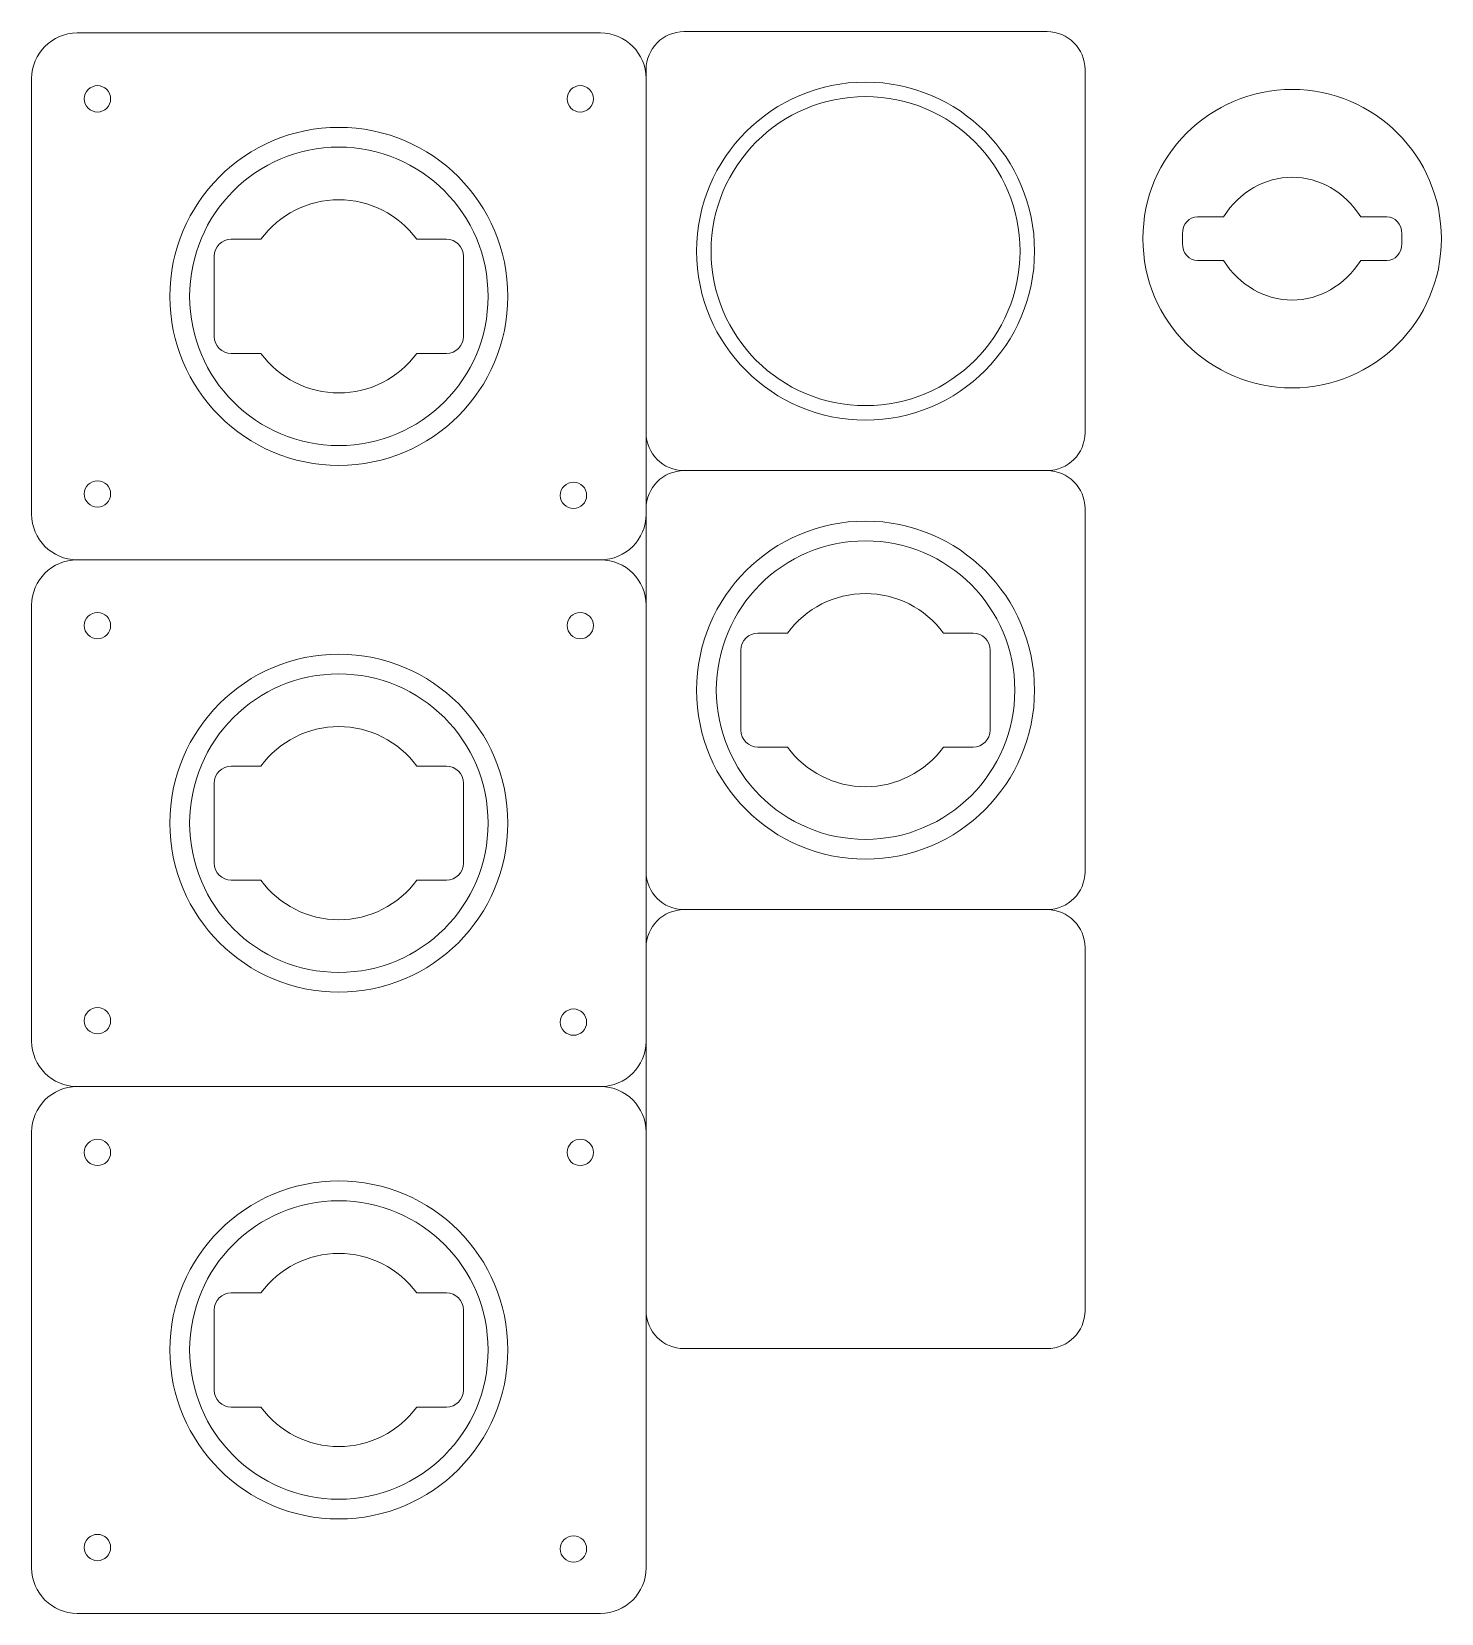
# Model space of a CAD drawing. Header units: millimetres. Extents: x -134 to 27, y -82 to 98.
import ezdxf

# ---------------------------------------------------------------- set-up
doc = ezdxf.new("R2010")
doc.units = ezdxf.units.MM
doc.header["$MEASUREMENT"] = 0
doc.layers.add('Layer 1', color=7, linetype='Continuous')

msp = doc.modelspace()

# ---------------------------------------------------------------- linework, layer by layer
at = {"layer": 'Layer 1', "color": 250, "lineweight": 20}
for centre, major_axis in [((-126.3117, 90.5832), (0, 1.5)), ((-71.3117, 90.5832), (0, 1.5)), ((-38.8117, 73.237), (0, 19.25)), ((-38.8117, 73.237), (0, 17.6)), ((9.7839, 74.6581), (0, 17)), ((-98.8117, 68.0832), (0, 19.25)), ((-98.8117, 68.0832), (0, 17)), ((-126.3117, 45.5832), (0, 1.5)), ((-72.087, 45.4217), (0, 1.5)), ((-38.8117, 23.237), (0, 19.25)), ((-38.8117, 23.237), (0, 17)), ((-126.3117, 30.5832), (0, 1.5)), ((-71.3117, 30.5832), (0, 1.5)), ((-98.8117, 8.0832), (0, 19.25)), ((-98.8117, 8.0832), (0, 17)), ((-126.3117, -14.4168), (0, 1.5)), ((-72.087, -14.5783), (0, 1.5)), ((-126.3117, -29.4168), (0, 1.5)), ((-71.3117, -29.4168), (0, 1.5)), ((-98.8117, -51.9168), (0, 19.25)), ((-98.8117, -51.9168), (0, 17)), ((-126.3117, -74.4168), (0, 1.5)), ((-72.087, -74.5783), (0, 1.5))]:
    msp.add_ellipse(centre, major_axis=major_axis, ratio=1, dxfattribs=at)
for points, knots in [([(-128.6316, 98.0832), (-128.6316, 98.0832), (-68.9918, 98.0832), (-68.9918, 98.0832), (-68.9918, 98.0832), (-66.1427, 98.0832), (-63.8117, 95.7522), (-63.8117, 92.9031), (-63.8117, 92.9031), (-63.8117, 92.9031), (-63.8117, 43.2633), (-63.8117, 43.2633), (-63.8117, 43.2633), (-63.8117, 40.4142), (-66.1427, 38.0832), (-68.9918, 38.0832), (-68.9918, 38.0832), (-68.9918, 38.0832), (-128.6316, 38.0832), (-128.6316, 38.0832), (-128.6316, 38.0832), (-131.4807, 38.0832), (-133.8117, 40.4142), (-133.8117, 43.2633), (-133.8117, 43.2633), (-133.8117, 43.2633), (-133.8117, 92.9031), (-133.8117, 92.9031), (-133.8117, 92.9031), (-133.8117, 95.7522), (-131.4807, 98.0832), (-128.6316, 98.0832)], [0, 0, 0, 0, 0.11111111, 0.11111111, 0.11111111, 0.11111111, 0.22222222, 0.22222222, 0.22222222, 0.22222222, 0.33333333, 0.33333333, 0.33333333, 0.33333333, 0.44444444, 0.44444444, 0.44444444, 0.44444444, 0.55555556, 0.55555556, 0.55555556, 0.55555556, 0.66666667, 0.66666667, 0.66666667, 0.66666667, 0.77777778, 0.77777778, 0.77777778, 0.77777778, 1, 1, 1, 1]), ([(-59.495, 98.237), (-59.495, 98.237), (-18.1284, 98.237), (-18.1284, 98.237), (-18.1284, 98.237), (-15.7542, 98.237), (-13.8117, 96.2945), (-13.8117, 93.9203), (-13.8117, 93.9203), (-13.8117, 93.9203), (-13.8117, 52.5537), (-13.8117, 52.5537), (-13.8117, 52.5537), (-13.8117, 50.1795), (-15.7542, 48.237), (-18.1284, 48.237), (-18.1284, 48.237), (-18.1284, 48.237), (-59.495, 48.237), (-59.495, 48.237), (-59.495, 48.237), (-61.8692, 48.237), (-63.8117, 50.1795), (-63.8117, 52.5537), (-63.8117, 52.5537), (-63.8117, 52.5537), (-63.8117, 93.9203), (-63.8117, 93.9203), (-63.8117, 93.9203), (-63.8117, 96.2945), (-61.8692, 98.237), (-59.495, 98.237)], [0, 0, 0, 0, 0.11111111, 0.11111111, 0.11111111, 0.11111111, 0.22222222, 0.22222222, 0.22222222, 0.22222222, 0.33333333, 0.33333333, 0.33333333, 0.33333333, 0.44444444, 0.44444444, 0.44444444, 0.44444444, 0.55555556, 0.55555556, 0.55555556, 0.55555556, 0.66666667, 0.66666667, 0.66666667, 0.66666667, 0.77777778, 0.77777778, 0.77777778, 0.77777778, 1, 1, 1, 1]), ([(9.7839, 81.658), (6.6975, 81.658), (3.7958, 79.9864), (1.9718, 77.1579), (1.9718, 77.1579), (1.9718, 77.1579), (-1.0025, 77.1581), (-1.0025, 77.1581), (-1.0025, 77.1581), (-1.945, 77.1581), (-2.7161, 76.2816), (-2.7161, 75.2114), (-2.7161, 75.2114), (-2.7161, 75.2114), (-2.7161, 74.1045), (-2.7161, 74.1045), (-2.7161, 74.1045), (-2.7161, 73.0342), (-1.945, 72.1578), (-1.0025, 72.1578), (-1.0025, 72.1578), (-1.0025, 72.1578), (1.9716, 72.1581), (1.9716, 72.1581), (1.9716, 72.1581), (3.7956, 69.3294), (6.6973, 67.6577), (9.7839, 67.6577), (9.7839, 67.6577), (12.8705, 67.6577), (15.7722, 69.3294), (17.5962, 72.1581), (17.5962, 72.1581), (17.5962, 72.1581), (20.5703, 72.1578), (20.5703, 72.1578), (20.5703, 72.1578), (21.5128, 72.1578), (22.2839, 73.0338), (22.2839, 74.1045), (22.2839, 74.1045), (22.2839, 74.1045), (22.2839, 75.2114), (22.2839, 75.2114), (22.2839, 75.2114), (22.2839, 76.282), (21.5128, 77.1581), (20.5703, 77.1581), (20.5703, 77.1581), (20.5703, 77.1581), (17.596, 77.1579), (17.596, 77.1579), (17.596, 77.1579), (15.772, 79.9864), (12.8703, 81.658), (9.7839, 81.658)], [0, 0, 0, 0, 0.06666667, 0.06666667, 0.06666667, 0.06666667, 0.13333333, 0.13333333, 0.13333333, 0.13333333, 0.2, 0.2, 0.2, 0.2, 0.26666667, 0.26666667, 0.26666667, 0.26666667, 0.33333333, 0.33333333, 0.33333333, 0.33333333, 0.4, 0.4, 0.4, 0.4, 0.46666667, 0.46666667, 0.46666667, 0.46666667, 0.53333333, 0.53333333, 0.53333333, 0.53333333, 0.6, 0.6, 0.6, 0.6, 0.66666667, 0.66666667, 0.66666667, 0.66666667, 0.73333333, 0.73333333, 0.73333333, 0.73333333, 0.8, 0.8, 0.8, 0.8, 0.86666667, 0.86666667, 0.86666667, 0.86666667, 1, 1, 1, 1]), ([(-98.8117, 79.0832), (-102.3179, 79.0832), (-105.6142, 77.4116), (-107.6863, 74.5831), (-107.6863, 74.5831), (-107.6863, 74.5831), (-111.065, 74.5833), (-111.065, 74.5833), (-111.065, 74.5833), (-112.1357, 74.5833), (-113.0117, 73.7072), (-113.0117, 72.6366), (-113.0117, 72.6366), (-113.0117, 72.6366), (-113.0117, 63.53), (-113.0117, 63.53), (-113.0117, 63.53), (-113.0117, 62.4593), (-112.1357, 61.5833), (-111.065, 61.5833), (-111.065, 61.5833), (-111.065, 61.5833), (-107.6865, 61.5836), (-107.6865, 61.5836), (-107.6865, 61.5836), (-105.6144, 58.7549), (-102.3181, 57.0832), (-98.8117, 57.0832), (-98.8117, 57.0832), (-95.3053, 57.0832), (-92.009, 58.7549), (-89.9369, 61.5836), (-89.9369, 61.5836), (-89.9369, 61.5836), (-86.5584, 61.5833), (-86.5584, 61.5833), (-86.5584, 61.5833), (-85.4877, 61.5833), (-84.6117, 62.4593), (-84.6117, 63.53), (-84.6117, 63.53), (-84.6117, 63.53), (-84.6117, 72.6366), (-84.6117, 72.6366), (-84.6117, 72.6366), (-84.6117, 73.7072), (-85.4877, 74.5833), (-86.5584, 74.5833), (-86.5584, 74.5833), (-86.5584, 74.5833), (-89.9371, 74.5831), (-89.9371, 74.5831), (-89.9371, 74.5831), (-92.0092, 77.4116), (-95.3055, 79.0832), (-98.8117, 79.0832)], [0, 0, 0, 0, 0.06666667, 0.06666667, 0.06666667, 0.06666667, 0.13333333, 0.13333333, 0.13333333, 0.13333333, 0.2, 0.2, 0.2, 0.2, 0.26666667, 0.26666667, 0.26666667, 0.26666667, 0.33333333, 0.33333333, 0.33333333, 0.33333333, 0.4, 0.4, 0.4, 0.4, 0.46666667, 0.46666667, 0.46666667, 0.46666667, 0.53333333, 0.53333333, 0.53333333, 0.53333333, 0.6, 0.6, 0.6, 0.6, 0.66666667, 0.66666667, 0.66666667, 0.66666667, 0.73333333, 0.73333333, 0.73333333, 0.73333333, 0.8, 0.8, 0.8, 0.8, 0.86666667, 0.86666667, 0.86666667, 0.86666667, 1, 1, 1, 1]), ([(-59.495, 48.237), (-59.495, 48.237), (-18.1284, 48.237), (-18.1284, 48.237), (-18.1284, 48.237), (-15.7542, 48.237), (-13.8117, 46.2945), (-13.8117, 43.9203), (-13.8117, 43.9203), (-13.8117, 43.9203), (-13.8117, 2.5537), (-13.8117, 2.5537), (-13.8117, 2.5537), (-13.8117, 0.1795), (-15.7542, -1.763), (-18.1284, -1.763), (-18.1284, -1.763), (-18.1284, -1.763), (-59.495, -1.763), (-59.495, -1.763), (-59.495, -1.763), (-61.8692, -1.763), (-63.8117, 0.1795), (-63.8117, 2.5537), (-63.8117, 2.5537), (-63.8117, 2.5537), (-63.8117, 43.9203), (-63.8117, 43.9203), (-63.8117, 43.9203), (-63.8117, 46.2945), (-61.8692, 48.237), (-59.495, 48.237)], [0, 0, 0, 0, 0.11111111, 0.11111111, 0.11111111, 0.11111111, 0.22222222, 0.22222222, 0.22222222, 0.22222222, 0.33333333, 0.33333333, 0.33333333, 0.33333333, 0.44444444, 0.44444444, 0.44444444, 0.44444444, 0.55555556, 0.55555556, 0.55555556, 0.55555556, 0.66666667, 0.66666667, 0.66666667, 0.66666667, 0.77777778, 0.77777778, 0.77777778, 0.77777778, 1, 1, 1, 1]), ([(-128.6316, 38.0832), (-128.6316, 38.0832), (-68.9918, 38.0832), (-68.9918, 38.0832), (-68.9918, 38.0832), (-66.1427, 38.0832), (-63.8117, 35.7522), (-63.8117, 32.9031), (-63.8117, 32.9031), (-63.8117, 32.9031), (-63.8117, -16.7367), (-63.8117, -16.7367), (-63.8117, -16.7367), (-63.8117, -19.5858), (-66.1427, -21.9168), (-68.9918, -21.9168), (-68.9918, -21.9168), (-68.9918, -21.9168), (-128.6316, -21.9168), (-128.6316, -21.9168), (-128.6316, -21.9168), (-131.4807, -21.9168), (-133.8117, -19.5858), (-133.8117, -16.7367), (-133.8117, -16.7367), (-133.8117, -16.7367), (-133.8117, 32.9031), (-133.8117, 32.9031), (-133.8117, 32.9031), (-133.8117, 35.7522), (-131.4807, 38.0832), (-128.6316, 38.0832)], [0, 0, 0, 0, 0.11111111, 0.11111111, 0.11111111, 0.11111111, 0.22222222, 0.22222222, 0.22222222, 0.22222222, 0.33333333, 0.33333333, 0.33333333, 0.33333333, 0.44444444, 0.44444444, 0.44444444, 0.44444444, 0.55555556, 0.55555556, 0.55555556, 0.55555556, 0.66666667, 0.66666667, 0.66666667, 0.66666667, 0.77777778, 0.77777778, 0.77777778, 0.77777778, 1, 1, 1, 1]), ([(-38.8117, 34.237), (-42.3179, 34.237), (-45.6142, 32.5654), (-47.6863, 29.7369), (-47.6863, 29.7369), (-47.6863, 29.7369), (-51.065, 29.7371), (-51.065, 29.7371), (-51.065, 29.7371), (-52.1357, 29.7371), (-53.0117, 28.861), (-53.0117, 27.7904), (-53.0117, 27.7904), (-53.0117, 27.7904), (-53.0117, 18.6838), (-53.0117, 18.6838), (-53.0117, 18.6838), (-53.0117, 17.6131), (-52.1357, 16.7371), (-51.065, 16.7371), (-51.065, 16.7371), (-51.065, 16.7371), (-47.6865, 16.7374), (-47.6865, 16.7374), (-47.6865, 16.7374), (-45.6144, 13.9087), (-42.3181, 12.237), (-38.8117, 12.237), (-38.8117, 12.237), (-35.3053, 12.237), (-32.009, 13.9087), (-29.9369, 16.7374), (-29.9369, 16.7374), (-29.9369, 16.7374), (-26.5584, 16.7371), (-26.5584, 16.7371), (-26.5584, 16.7371), (-25.4877, 16.7371), (-24.6117, 17.6131), (-24.6117, 18.6838), (-24.6117, 18.6838), (-24.6117, 18.6838), (-24.6117, 27.7904), (-24.6117, 27.7904), (-24.6117, 27.7904), (-24.6117, 28.861), (-25.4877, 29.7371), (-26.5584, 29.7371), (-26.5584, 29.7371), (-26.5584, 29.7371), (-29.9371, 29.7369), (-29.9371, 29.7369), (-29.9371, 29.7369), (-32.0092, 32.5654), (-35.3055, 34.237), (-38.8117, 34.237)], [0, 0, 0, 0, 0.06666667, 0.06666667, 0.06666667, 0.06666667, 0.13333333, 0.13333333, 0.13333333, 0.13333333, 0.2, 0.2, 0.2, 0.2, 0.26666667, 0.26666667, 0.26666667, 0.26666667, 0.33333333, 0.33333333, 0.33333333, 0.33333333, 0.4, 0.4, 0.4, 0.4, 0.46666667, 0.46666667, 0.46666667, 0.46666667, 0.53333333, 0.53333333, 0.53333333, 0.53333333, 0.6, 0.6, 0.6, 0.6, 0.66666667, 0.66666667, 0.66666667, 0.66666667, 0.73333333, 0.73333333, 0.73333333, 0.73333333, 0.8, 0.8, 0.8, 0.8, 0.86666667, 0.86666667, 0.86666667, 0.86666667, 1, 1, 1, 1]), ([(-98.8117, 19.0832), (-102.3179, 19.0832), (-105.6142, 17.4116), (-107.6863, 14.5831), (-107.6863, 14.5831), (-107.6863, 14.5831), (-111.065, 14.5833), (-111.065, 14.5833), (-111.065, 14.5833), (-112.1357, 14.5833), (-113.0117, 13.7072), (-113.0117, 12.6366), (-113.0117, 12.6366), (-113.0117, 12.6366), (-113.0117, 3.53), (-113.0117, 3.53), (-113.0117, 3.53), (-113.0117, 2.4593), (-112.1357, 1.5833), (-111.065, 1.5833), (-111.065, 1.5833), (-111.065, 1.5833), (-107.6865, 1.5836), (-107.6865, 1.5836), (-107.6865, 1.5836), (-105.6144, -1.2451), (-102.3181, -2.9168), (-98.8117, -2.9168), (-98.8117, -2.9168), (-95.3053, -2.9168), (-92.009, -1.2451), (-89.9369, 1.5836), (-89.9369, 1.5836), (-89.9369, 1.5836), (-86.5584, 1.5833), (-86.5584, 1.5833), (-86.5584, 1.5833), (-85.4877, 1.5833), (-84.6117, 2.4593), (-84.6117, 3.53), (-84.6117, 3.53), (-84.6117, 3.53), (-84.6117, 12.6366), (-84.6117, 12.6366), (-84.6117, 12.6366), (-84.6117, 13.7072), (-85.4877, 14.5833), (-86.5584, 14.5833), (-86.5584, 14.5833), (-86.5584, 14.5833), (-89.9371, 14.5831), (-89.9371, 14.5831), (-89.9371, 14.5831), (-92.0092, 17.4116), (-95.3055, 19.0832), (-98.8117, 19.0832)], [0, 0, 0, 0, 0.06666667, 0.06666667, 0.06666667, 0.06666667, 0.13333333, 0.13333333, 0.13333333, 0.13333333, 0.2, 0.2, 0.2, 0.2, 0.26666667, 0.26666667, 0.26666667, 0.26666667, 0.33333333, 0.33333333, 0.33333333, 0.33333333, 0.4, 0.4, 0.4, 0.4, 0.46666667, 0.46666667, 0.46666667, 0.46666667, 0.53333333, 0.53333333, 0.53333333, 0.53333333, 0.6, 0.6, 0.6, 0.6, 0.66666667, 0.66666667, 0.66666667, 0.66666667, 0.73333333, 0.73333333, 0.73333333, 0.73333333, 0.8, 0.8, 0.8, 0.8, 0.86666667, 0.86666667, 0.86666667, 0.86666667, 1, 1, 1, 1]), ([(-59.495, -1.763), (-59.495, -1.763), (-18.1284, -1.763), (-18.1284, -1.763), (-18.1284, -1.763), (-15.7542, -1.763), (-13.8117, -3.7055), (-13.8117, -6.0797), (-13.8117, -6.0797), (-13.8117, -6.0797), (-13.8117, -47.4463), (-13.8117, -47.4463), (-13.8117, -47.4463), (-13.8117, -49.8205), (-15.7542, -51.763), (-18.1284, -51.763), (-18.1284, -51.763), (-18.1284, -51.763), (-59.495, -51.763), (-59.495, -51.763), (-59.495, -51.763), (-61.8692, -51.763), (-63.8117, -49.8205), (-63.8117, -47.4463), (-63.8117, -47.4463), (-63.8117, -47.4463), (-63.8117, -6.0797), (-63.8117, -6.0797), (-63.8117, -6.0797), (-63.8117, -3.7055), (-61.8692, -1.763), (-59.495, -1.763)], [0, 0, 0, 0, 0.11111111, 0.11111111, 0.11111111, 0.11111111, 0.22222222, 0.22222222, 0.22222222, 0.22222222, 0.33333333, 0.33333333, 0.33333333, 0.33333333, 0.44444444, 0.44444444, 0.44444444, 0.44444444, 0.55555556, 0.55555556, 0.55555556, 0.55555556, 0.66666667, 0.66666667, 0.66666667, 0.66666667, 0.77777778, 0.77777778, 0.77777778, 0.77777778, 1, 1, 1, 1]), ([(-128.6316, -21.9168), (-128.6316, -21.9168), (-68.9918, -21.9168), (-68.9918, -21.9168), (-68.9918, -21.9168), (-66.1427, -21.9168), (-63.8117, -24.2478), (-63.8117, -27.0969), (-63.8117, -27.0969), (-63.8117, -27.0969), (-63.8117, -76.7367), (-63.8117, -76.7367), (-63.8117, -76.7367), (-63.8117, -79.5858), (-66.1427, -81.9168), (-68.9918, -81.9168), (-68.9918, -81.9168), (-68.9918, -81.9168), (-128.6316, -81.9168), (-128.6316, -81.9168), (-128.6316, -81.9168), (-131.4807, -81.9168), (-133.8117, -79.5858), (-133.8117, -76.7367), (-133.8117, -76.7367), (-133.8117, -76.7367), (-133.8117, -27.0969), (-133.8117, -27.0969), (-133.8117, -27.0969), (-133.8117, -24.2478), (-131.4807, -21.9168), (-128.6316, -21.9168)], [0, 0, 0, 0, 0.11111111, 0.11111111, 0.11111111, 0.11111111, 0.22222222, 0.22222222, 0.22222222, 0.22222222, 0.33333333, 0.33333333, 0.33333333, 0.33333333, 0.44444444, 0.44444444, 0.44444444, 0.44444444, 0.55555556, 0.55555556, 0.55555556, 0.55555556, 0.66666667, 0.66666667, 0.66666667, 0.66666667, 0.77777778, 0.77777778, 0.77777778, 0.77777778, 1, 1, 1, 1]), ([(-98.8117, -40.9168), (-102.3179, -40.9168), (-105.6142, -42.5884), (-107.6863, -45.4169), (-107.6863, -45.4169), (-107.6863, -45.4169), (-111.065, -45.4167), (-111.065, -45.4167), (-111.065, -45.4167), (-112.1357, -45.4167), (-113.0117, -46.2928), (-113.0117, -47.3634), (-113.0117, -47.3634), (-113.0117, -47.3634), (-113.0117, -56.47), (-113.0117, -56.47), (-113.0117, -56.47), (-113.0117, -57.5407), (-112.1357, -58.4167), (-111.065, -58.4167), (-111.065, -58.4167), (-111.065, -58.4167), (-107.6865, -58.4164), (-107.6865, -58.4164), (-107.6865, -58.4164), (-105.6144, -61.2451), (-102.3181, -62.9168), (-98.8117, -62.9168), (-98.8117, -62.9168), (-95.3053, -62.9168), (-92.009, -61.2451), (-89.9369, -58.4164), (-89.9369, -58.4164), (-89.9369, -58.4164), (-86.5584, -58.4167), (-86.5584, -58.4167), (-86.5584, -58.4167), (-85.4877, -58.4167), (-84.6117, -57.5407), (-84.6117, -56.47), (-84.6117, -56.47), (-84.6117, -56.47), (-84.6117, -47.3634), (-84.6117, -47.3634), (-84.6117, -47.3634), (-84.6117, -46.2928), (-85.4877, -45.4167), (-86.5584, -45.4167), (-86.5584, -45.4167), (-86.5584, -45.4167), (-89.9371, -45.4169), (-89.9371, -45.4169), (-89.9371, -45.4169), (-92.0092, -42.5884), (-95.3055, -40.9168), (-98.8117, -40.9168)], [0, 0, 0, 0, 0.06666667, 0.06666667, 0.06666667, 0.06666667, 0.13333333, 0.13333333, 0.13333333, 0.13333333, 0.2, 0.2, 0.2, 0.2, 0.26666667, 0.26666667, 0.26666667, 0.26666667, 0.33333333, 0.33333333, 0.33333333, 0.33333333, 0.4, 0.4, 0.4, 0.4, 0.46666667, 0.46666667, 0.46666667, 0.46666667, 0.53333333, 0.53333333, 0.53333333, 0.53333333, 0.6, 0.6, 0.6, 0.6, 0.66666667, 0.66666667, 0.66666667, 0.66666667, 0.73333333, 0.73333333, 0.73333333, 0.73333333, 0.8, 0.8, 0.8, 0.8, 0.86666667, 0.86666667, 0.86666667, 0.86666667, 1, 1, 1, 1])]:
    msp.add_open_spline(points, degree=3, knots=knots, dxfattribs=at)

doc.saveas('drawing.dxf')
